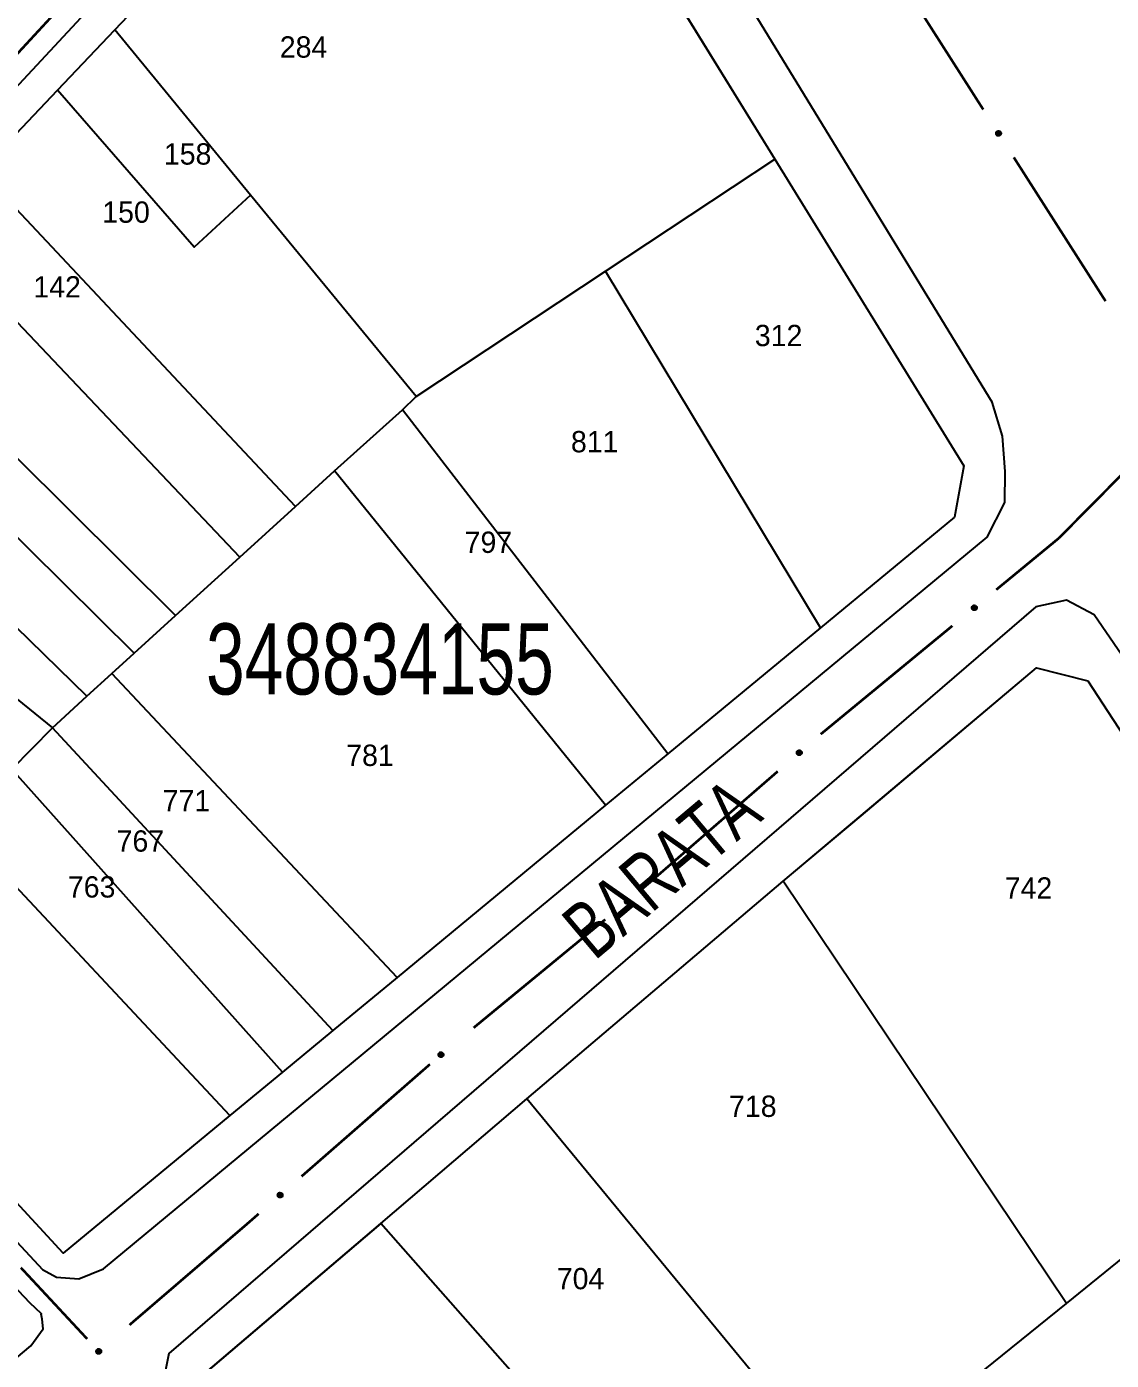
# Model space of a CAD drawing. Extents: x 199577 to 200882, y 4838726 to 4840156.
# Drawn here: x 200277.8 to 200354.1, y 4839594.4 to 4839688.2 of the extents above; entities that cross this region are included whole.
import ezdxf
from ezdxf.enums import TextEntityAlignment as Align

# ---------------------------------------------------------------- set-up
doc = ezdxf.new("R2010")
doc.units = 0
doc.header["$LTSCALE"] = 1.5
doc.header["$MEASUREMENT"] = 0
for name, color, linetype in [('CD_MALHA_LOTES', 7, 'CONTINUOUS'), ('CD_TXT_QUADRA', 2, 'CONTINUOUS'), ('RU-QUADRA', 210, 'CONTINUOUS'), ('SV-EIXO-RUA-PAV', 20, 'CONTINUOUS'), ('SV-RUA-PAVIM', 7, 'CONTINUOUS'), ('SV-TXT-RUA-PAV', 7, 'CONTINUOUS'), ('Th_NmrPorta', 1, 'CONTINUOUS')]:
    doc.layers.add(name, color=color, linetype=linetype)
doc.styles.add('ARIAL', font='ARIAL.SHX')

msp = doc.modelspace()

# ---------------------------------------------------------------- linework, layer by layer
at = {"layer": 'CD_MALHA_LOTES', "linetype": 'Continuous', "flags": 128}
for points in [[(200284, 4839688.02), (200307.2, 4839712.41), (200309.94, 4839712.18), (200330.44, 4839678.92)], [(200279.96, 4839683.78), (200284, 4839688.02)], [(200293.54, 4839676.4), (200284, 4839688.02)], [(200274.55, 4839678.08), (200279.96, 4839683.78)], [(200293.54, 4839676.4), (200289.58, 4839672.74), (200279.96, 4839683.78)], [(200318.51, 4839671.03), (200330.44, 4839678.92)], [(200330.44, 4839678.92), (200343.74, 4839657.34), (200343.09, 4839653.73), (200333.65, 4839645.93)], [(200296.71, 4839654.49), (200274.55, 4839678.08)], [(200305.19, 4839662.21), (200293.54, 4839676.4)], [(200292.79, 4839650.92), (200270.78, 4839674.12)], [(200305.19, 4839662.21), (200318.51, 4839671.03)], [(200333.65, 4839645.93), (200318.51, 4839671.03)], [(200288.26, 4839646.8), (200265.9, 4839668.99)], [(200285.35, 4839644.15), (200263.16, 4839666.11)], [(200282.03, 4839641.13), (200259.92, 4839662.7)], [(200304.24, 4839661.29), (200305.19, 4839662.21)], [(200299.45, 4839656.98), (200304.24, 4839661.29)], [(200322.91, 4839637.07), (200304.24, 4839661.29)], [(200296.71, 4839654.49), (200299.45, 4839656.98)], [(200318.53, 4839633.45), (200299.45, 4839656.98)], [(200292.79, 4839650.92), (200296.71, 4839654.49)], [(200288.26, 4839646.8), (200292.79, 4839650.92)], [(200285.35, 4839644.15), (200288.26, 4839646.8)], [(200333.65, 4839645.93), (200322.91, 4839637.07)], [(200283.78, 4839642.73), (200285.35, 4839644.15)], [(200331.03, 4839628.1), (200348.86, 4839643.12), (200352.46, 4839642.21), (200370.63, 4839614.33)], [(200282.03, 4839641.13), (200283.78, 4839642.73)], [(200303.85, 4839621.34), (200283.78, 4839642.73)], [(200279.6, 4839638.91), (200282.03, 4839641.13)], [(200277.11, 4839640.93), (200279.6, 4839638.91)], [(200276.75, 4839635.99), (200279.6, 4839638.91)], [(200299.33, 4839617.6), (200279.6, 4839638.91)], [(200322.91, 4839637.07), (200318.53, 4839633.45)], [(200295.79, 4839614.68), (200276.75, 4839635.99)], [(200318.53, 4839633.45), (200303.85, 4839621.34)], [(200292.08, 4839611.62), (200272.94, 4839632.07)], [(200312.98, 4839612.79), (200331.03, 4839628.1)], [(200350.95, 4839598.4), (200331.03, 4839628.1)], [(200292.08, 4839611.62), (200280.36, 4839601.94), (200262.46, 4839621.33)], [(200303.85, 4839621.34), (200299.33, 4839617.6)], [(200299.33, 4839617.6), (200295.79, 4839614.68)], [(200295.79, 4839614.68), (200292.08, 4839611.62)], [(200350.95, 4839598.4), (200370.63, 4839614.33)], [(200302.7, 4839604.03), (200312.98, 4839612.79)], [(200335.28, 4839585.73), (200312.98, 4839612.79)], [(200302.7, 4839604.03), (200289.76, 4839593), (200300.95, 4839581.48)], [(200313.38, 4839591.91), (200302.7, 4839604.03)], [(200341.95, 4839591.12), (200350.95, 4839598.4)]]:
    msp.add_lwpolyline(points, dxfattribs=at)
at = {"layer": 'RU-QUADRA', "linetype": 'Continuous', "flags": 128}
msp.add_lwpolyline([(200274.55, 4839678.08), (200279.96, 4839683.78), (200284, 4839688.02), (200307.2, 4839712.41), (200309.94, 4839712.18), (200322.96, 4839691.06), (200330.44, 4839678.92), (200343.74, 4839657.34), (200343.09, 4839653.73), (200333.65, 4839645.93), (200322.91, 4839637.07), (200318.53, 4839633.45), (200303.85, 4839621.34), (200299.33, 4839617.6), (200295.79, 4839614.68), (200292.08, 4839611.62), (200280.36, 4839601.94), (200262.46, 4839621.33)], dxfattribs=at)
msp.add_lwpolyline([(200289.76, 4839593), (200302.7, 4839604.03), (200312.98, 4839612.79), (200331.03, 4839628.1), (200336.51, 4839632.72), (200348.86, 4839643.12), (200352.46, 4839642.21), (200370.63, 4839614.33), (200387.57, 4839587.61), (200366.57, 4839567.4), (200361.51, 4839562.53), (200356.41, 4839557.62), (200350.76, 4839552.18), (200344.54, 4839546.2), (200339.71, 4839541.56), (200332.46, 4839549.03), (200328.86, 4839552.74), (200325.16, 4839556.54), (200321.41, 4839560.41), (200317.63, 4839564.3), (200313.74, 4839568.3), (200305.21, 4839577.09), (200300.95, 4839581.48)], close=True, dxfattribs=at)
at = {"layer": 'SV-EIXO-RUA-PAV', "const_width": 0.18}
for points in [[(200338.645533, 4839692.534145), (200345.100829, 4839682.418358)], [(200280.766975, 4839690.280557), (200275.340573, 4839684.402278)], [(200347.252594, 4839679.046428), (200353.707889, 4839668.930641)], [(200354.848327, 4839656.725431), (200350.62814, 4839652.460455)], [(200350.62814, 4839652.460455), (200350.41, 4839652.24)], [(200350.41, 4839652.24), (200346.017375, 4839648.623457)], [(200342.929339, 4839646.081011), (200333.665232, 4839638.453671)], [(200330.639515, 4839635.837516), (200321.57778, 4839627.970816)], [(200318.500769, 4839625.415339), (200309.235525, 4839617.789381)], [(200306.16646, 4839615.224571), (200297.127335, 4839607.331903)], [(200294.114293, 4839604.701014), (200293.361032, 4839604.043291)], [(200293.3, 4839603.99), (200285.018101, 4839596.87423)], [(200293.361032, 4839604.043291), (200293.3, 4839603.99)], [(200277.955928, 4839600.290982), (200277.38, 4839600.91)], [(200282.042924, 4839595.898208), (200277.955928, 4839600.290982)]]:
    msp.add_lwpolyline(points, dxfattribs=at)
at = {"layer": 'SV-EIXO-RUA-PAV'}
for points in [[(200346.192215, 4839680.91273), (200346.240117, 4839680.902858), (200346.279268, 4839680.884579), (200346.307533, 4839680.859934), (200346.326832, 4839680.831644), (200346.343316, 4839680.800478), (200346.353003, 4839680.765389), (200346.355127, 4839680.724063), (200346.345562, 4839680.675941), (200346.3242, 4839680.637066), (200346.301522, 4839680.608062), (200346.273181, 4839680.58624), (200346.242636, 4839680.570734), (200346.205855, 4839680.561877), (200346.163954, 4839680.560133), (200346.115799, 4839680.570923), (200346.07754, 4839680.589107), (200346.050826, 4839680.613662), (200346.029068, 4839680.642293), (200346.01262, 4839680.674313), (200346.00331, 4839680.708811), (200346.00163, 4839680.751002), (200346.012909, 4839680.79839), (200346.03061, 4839680.836757), (200346.054783, 4839680.863808), (200346.083453, 4839680.884595), (200346.114511, 4839680.901508), (200346.149378, 4839680.912714), (200346.192215, 4839680.91273)], [(200344.654248, 4839647.358576), (200344.650222, 4839647.309834), (200344.636793, 4839647.268765), (200344.615735, 4839647.237736), (200344.589977, 4839647.215168), (200344.561024, 4839647.195049), (200344.527358, 4839647.181204), (200344.48659, 4839647.174114), (200344.437666, 4839647.177811), (200344.3965, 4839647.194332), (200344.364974, 4839647.213349), (200344.339895, 4839647.238854), (200344.320821, 4839647.267307), (200344.307597, 4839647.302753), (200344.300816, 4839647.344138), (200344.305723, 4839647.393243), (200344.319164, 4839647.433415), (200344.34032, 4839647.462893), (200344.366121, 4839647.487943), (200344.395925, 4839647.508129), (200344.42905, 4839647.521529), (200344.470731, 4839647.528282), (200344.519133, 4839647.522796), (200344.559353, 4839647.509848), (200344.58912, 4839647.489111), (200344.613211, 4839647.463155), (200344.633744, 4839647.434361), (200344.649069, 4839647.401099), (200344.654248, 4839647.358576)], [(200332.330468, 4839637.159697), (200332.327715, 4839637.110866), (200332.315364, 4839637.069461), (200332.295124, 4839637.037892), (200332.269963, 4839637.014659), (200332.241546, 4839636.99379), (200332.208254, 4839636.979071), (200332.167684, 4839636.970919), (200332.11868, 4839636.973336), (200332.077097, 4839636.988776), (200332.045085, 4839637.006964), (200332.019349, 4839637.031805), (200331.999538, 4839637.059751), (200331.985392, 4839637.094839), (200331.977533, 4839637.136033), (200331.981156, 4839637.185249), (200331.993543, 4839637.225758), (200332.013922, 4839637.255779), (200332.039059, 4839637.281494), (200332.068326, 4839637.302452), (200332.10109, 4839637.316713), (200332.142581, 4839637.324551), (200332.19111, 4839637.320332), (200332.231654, 4839637.308438), (200332.261953, 4839637.288486), (200332.286712, 4839637.263168), (200332.30799, 4839637.23492), (200332.32418, 4839637.20207), (200332.330468, 4839637.159697)], [(200320.225869, 4839626.692647), (200320.221835, 4839626.643906), (200320.208401, 4839626.60284), (200320.187337, 4839626.571813), (200320.161576, 4839626.549249), (200320.13262, 4839626.529134), (200320.098952, 4839626.515294), (200320.058182, 4839626.508211), (200320.009259, 4839626.511915), (200319.968096, 4839626.528442), (200319.936573, 4839626.547464), (200319.911498, 4839626.572972), (200319.892428, 4839626.601429), (200319.879209, 4839626.636876), (200319.872434, 4839626.678263), (200319.877349, 4839626.727366), (200319.890795, 4839626.767536), (200319.911956, 4839626.797011), (200319.93776, 4839626.822058), (200319.967568, 4839626.84224), (200320.000695, 4839626.855634), (200320.042377, 4839626.862381), (200320.090778, 4839626.856888), (200320.130996, 4839626.843934), (200320.16076, 4839626.823192), (200320.184847, 4839626.797233), (200320.205375, 4839626.768436), (200320.220696, 4839626.735171), (200320.225869, 4839626.692647)], [(200307.120631, 4839615.911583), (200307.118019, 4839615.862744), (200307.105787, 4839615.821304), (200307.085637, 4839615.789677), (200307.060543, 4839615.766372), (200307.032186, 4839615.745422), (200306.998936, 4839615.730607), (200306.95839, 4839615.722339), (200306.90938, 4839615.724615), (200306.867752, 4839615.739936), (200306.835688, 4839615.758032), (200306.809881, 4839615.782799), (200306.78999, 4839615.810688), (200306.775743, 4839615.845735), (200306.767766, 4839615.886906), (200306.771247, 4839615.936132), (200306.783518, 4839615.976677), (200306.803811, 4839616.006756), (200306.828875, 4839616.032544), (200306.858081, 4839616.053585), (200306.890804, 4839616.06794), (200306.932272, 4839616.075897), (200306.980813, 4839616.071817), (200307.021391, 4839616.06004), (200307.051747, 4839616.040175), (200307.076579, 4839616.014928), (200307.097938, 4839615.986742), (200307.114222, 4839615.953938), (200307.120631, 4839615.911583)], [(200295.801445, 4839606.028041), (200295.798833, 4839605.979202), (200295.786601, 4839605.937762), (200295.766451, 4839605.906135), (200295.741357, 4839605.88283), (200295.713, 4839605.86188), (200295.67975, 4839605.847065), (200295.639203, 4839605.838797), (200295.590193, 4839605.841074), (200295.548565, 4839605.856394), (200295.516502, 4839605.87449), (200295.490694, 4839605.899257), (200295.470804, 4839605.927146), (200295.456557, 4839605.962193), (200295.448579, 4839606.003364), (200295.452061, 4839606.052591), (200295.464332, 4839606.093135), (200295.484625, 4839606.123214), (200295.509688, 4839606.149002), (200295.538895, 4839606.170044), (200295.571618, 4839606.184398), (200295.613086, 4839606.192356), (200295.661627, 4839606.188275), (200295.702205, 4839606.176498), (200295.732561, 4839606.156633), (200295.757393, 4839606.131386), (200295.778752, 4839606.1032), (200295.795036, 4839606.070396), (200295.801445, 4839606.028041)], [(200282.877277, 4839594.839824), (200282.82838, 4839594.840894), (200282.786575, 4839594.851812), (200282.754328, 4839594.870954), (200282.730243, 4839594.8953), (200282.708408, 4839594.922982), (200282.692551, 4839594.955748), (200282.683008, 4839594.996013), (200282.683736, 4839595.04507), (200282.697736, 4839595.087161), (200282.714811, 4839595.11978), (200282.738751, 4839595.146356), (200282.765998, 4839595.167117), (200282.800578, 4839595.182462), (200282.841477, 4839595.191735), (200282.890789, 4839595.189809), (200282.931701, 4839595.178824), (200282.962405, 4839595.15949), (200282.988971, 4839595.135253), (200283.010924, 4839595.106725), (200283.026304, 4839595.074471), (200283.035566, 4839595.033275), (200283.033019, 4839594.98463), (200283.022529, 4839594.9437), (200283.003631, 4839594.912732), (200282.979181, 4839594.887116), (200282.951683, 4839594.864878), (200282.919409, 4839594.847567), (200282.877277, 4839594.839824)], [(200283.040819, 4839595.028154), (200283.03728, 4839594.979374), (200283.024264, 4839594.938173), (200283.003518, 4839594.906934), (200282.977987, 4839594.884109), (200282.949237, 4839594.863701), (200282.915712, 4839594.849519), (200282.875016, 4839594.842022), (200282.826058, 4839594.845228), (200282.784728, 4839594.861335), (200282.753014, 4839594.880037), (200282.727681, 4839594.905289), (200282.708323, 4839594.933549), (200282.694743, 4839594.968861), (200282.687548, 4839595.010176), (200282.691963, 4839595.059327), (200282.705001, 4839595.099632), (200282.725861, 4839595.129321), (200282.751409, 4839595.154628), (200282.78101, 4839595.175112), (200282.813999, 4839595.188843), (200282.85561, 4839595.196012), (200282.904065, 4839595.191012), (200282.944412, 4839595.178467), (200282.974386, 4839595.158029), (200282.998735, 4839595.132316), (200283.019555, 4839595.10373), (200283.035214, 4839595.070623), (200283.040819, 4839595.028154)]]:
    msp.add_lwpolyline(points, close=True, dxfattribs=at)
for points in [[(200346.00163, 4839680.751002), (200346.163954, 4839680.560133)], [(200346.00331, 4839680.708811), (200346.115799, 4839680.570923)], [(200346.007438, 4839680.726545), (200346.135312, 4839680.571818)], [(200346.010625, 4839680.772282), (200346.182836, 4839680.563296)], [(200346.010836, 4839680.688245), (200346.092806, 4839680.58516)], [(200346.01262, 4839680.674313), (200346.07754, 4839680.589107)], [(200346.012909, 4839680.79839), (200346.205855, 4839680.561877)], [(200346.022083, 4839680.815205), (200346.220817, 4839680.569728)], [(200346.03061, 4839680.836757), (200346.242636, 4839680.570734)], [(200346.043915, 4839680.846943), (200346.255862, 4839680.580761)], [(200346.054783, 4839680.863808), (200346.273181, 4839680.58624)], [(200346.070152, 4839680.871779), (200346.284203, 4839680.597228)], [(200346.083453, 4839680.884595), (200346.301522, 4839680.608062)], [(200346.101943, 4839680.890448), (200346.311688, 4839680.627717)], [(200346.114511, 4839680.901508), (200346.3242, 4839680.637066)], [(200346.13437, 4839680.903047), (200346.332787, 4839680.660605)], [(200346.149378, 4839680.912714), (200346.345562, 4839680.675941)], [(200346.169733, 4839680.911046), (200346.346863, 4839680.701961)], [(200346.192215, 4839680.91273), (200346.355127, 4839680.724063)], [(200346.218089, 4839680.906293), (200346.349732, 4839680.750734)], [(200346.240117, 4839680.902858), (200346.353003, 4839680.765389)], [(200346.26248, 4839680.892534), (200346.342566, 4839680.789865)], [(200346.279268, 4839680.884579), (200346.343316, 4839680.800478)], [(200344.470731, 4839647.528282), (200344.300816, 4839647.344138)], [(200344.42905, 4839647.521529), (200344.305723, 4839647.393243)], [(200344.49294, 4839647.521917), (200344.306231, 4839647.325776)], [(200344.519133, 4839647.522796), (200344.307597, 4839647.302753)], [(200344.447152, 4839647.519568), (200344.308963, 4839647.37398)], [(200344.409541, 4839647.51158), (200344.317086, 4839647.417785)], [(200344.536931, 4839647.515716), (200344.317193, 4839647.288846)], [(200344.395925, 4839647.508129), (200344.319164, 4839647.433415)], [(200344.559353, 4839647.509848), (200344.320821, 4839647.267307)], [(200344.571069, 4839647.497867), (200344.332369, 4839647.255386)], [(200344.58912, 4839647.489111), (200344.339895, 4839647.238854)], [(200344.598886, 4839647.474815), (200344.352131, 4839647.229237)], [(200344.613211, 4839647.463155), (200344.364974, 4839647.213349)], [(200344.621249, 4839647.445505), (200344.385711, 4839647.205626)], [(200344.633744, 4839647.434361), (200344.3965, 4839647.194332)], [(200344.637665, 4839647.414833), (200344.420902, 4839647.188644)], [(200344.649069, 4839647.401099), (200344.437666, 4839647.177811)], [(200344.649867, 4839647.380691), (200344.463653, 4839647.179655)], [(200344.654248, 4839647.358576), (200344.48659, 4839647.174114)], [(200344.650976, 4839647.332115), (200344.512416, 4839647.182685)], [(200344.650222, 4839647.309834), (200344.527358, 4839647.181204)], [(200344.642668, 4839647.286389), (200344.550398, 4839647.194515)], [(200344.636793, 4839647.268765), (200344.561024, 4839647.195049)], [(200332.142581, 4839637.324551), (200331.977533, 4839637.136033)], [(200332.10109, 4839637.316713), (200331.981156, 4839637.185249)], [(200332.164948, 4839637.318769), (200331.983426, 4839637.117818)], [(200332.119237, 4839637.315225), (200331.984898, 4839637.166077)], [(200332.19111, 4839637.320332), (200331.985392, 4839637.094839)], [(200332.081848, 4839637.306257), (200331.991873, 4839637.210079)], [(200332.068326, 4839637.302452), (200331.993543, 4839637.225758)], [(200332.209086, 4839637.313719), (200331.995349, 4839637.081187)], [(200332.231654, 4839637.308438), (200331.999538, 4839637.059751)], [(200332.243678, 4839637.296768), (200332.011394, 4839637.048135)], [(200332.261953, 4839637.288486), (200332.019349, 4839637.031805)], [(200332.272088, 4839637.27445), (200332.031832, 4839637.022511)], [(200332.286712, 4839637.263168), (200332.045085, 4839637.006964)], [(200332.29521, 4839637.245734), (200332.066016, 4839636.999785)], [(200332.30799, 4839637.23492), (200332.077097, 4839636.988776)], [(200332.312421, 4839637.215501), (200332.101639, 4839636.983729)], [(200332.32418, 4839637.20207), (200332.11868, 4839636.973336)], [(200332.32551, 4839637.18169), (200332.14461, 4839636.975859)], [(200332.330468, 4839637.159697), (200332.167684, 4839636.970919)], [(200332.327888, 4839637.133159), (200332.193277, 4839636.980161)], [(200332.327715, 4839637.110866), (200332.208254, 4839636.979071)], [(200332.320776, 4839637.087232), (200332.230938, 4839636.992979)], [(200332.315364, 4839637.069461), (200332.241546, 4839636.99379)], [(200320.042377, 4839626.862381), (200319.872434, 4839626.678263)], [(200320.000695, 4839626.855634), (200319.877349, 4839626.727366)], [(200320.064585, 4839626.856013), (200319.877847, 4839626.659899)], [(200320.090778, 4839626.856888), (200319.879209, 4839626.636876)], [(200320.018796, 4839626.853671), (200319.880586, 4839626.708103)], [(200319.981184, 4839626.845688), (200319.888715, 4839626.751906)], [(200320.108575, 4839626.849805), (200319.888803, 4839626.622968)], [(200319.967568, 4839626.84224), (200319.890795, 4839626.767536)], [(200320.130996, 4839626.843934), (200319.892428, 4839626.601429)], [(200320.14271, 4839626.831951), (200319.903975, 4839626.589506)], [(200320.16076, 4839626.823192), (200319.911498, 4839626.572972)], [(200320.170523, 4839626.808894), (200319.923733, 4839626.563353)], [(200320.184847, 4839626.797233), (200319.936573, 4839626.547464)], [(200320.192883, 4839626.779581), (200319.957308, 4839626.539737)], [(200320.205375, 4839626.768436), (200319.968096, 4839626.528442)], [(200320.209294, 4839626.748907), (200319.992497, 4839626.522751)], [(200320.220696, 4839626.735171), (200320.009259, 4839626.511915)], [(200320.221491, 4839626.714764), (200320.035247, 4839626.513755)], [(200320.225869, 4839626.692647), (200320.058182, 4839626.508211)], [(200320.222593, 4839626.666187), (200320.08401, 4839626.516778)], [(200320.221835, 4839626.643906), (200320.098952, 4839626.515294)], [(200320.214277, 4839626.620463), (200320.121994, 4839626.528602)], [(200320.208401, 4839626.60284), (200320.13262, 4839626.529134)], [(200306.932272, 4839616.075897), (200306.767766, 4839615.886906)], [(200306.890804, 4839616.06794), (200306.771247, 4839615.936132)], [(200306.954656, 4839616.070179), (200306.773711, 4839615.868708)], [(200306.908955, 4839616.066504), (200306.775045, 4839615.916972)], [(200306.980813, 4839616.071817), (200306.775743, 4839615.845735)], [(200306.871592, 4839616.057429), (200306.781894, 4839615.960993)], [(200306.858081, 4839616.053585), (200306.783518, 4839615.976677)], [(200306.998808, 4839616.065256), (200306.785739, 4839615.832112)], [(200307.021391, 4839616.06004), (200306.78999, 4839615.810688)], [(200307.033449, 4839616.048404), (200306.801879, 4839615.799106)], [(200307.051747, 4839616.040175), (200306.809881, 4839615.782799)], [(200307.061922, 4839616.026168), (200306.82239, 4839615.77354)], [(200307.076579, 4839616.014928), (200306.835688, 4839615.758032)], [(200307.085126, 4839615.997518), (200306.85664, 4839615.750913)], [(200307.097938, 4839615.986742), (200306.867752, 4839615.739936)], [(200307.102424, 4839615.967335), (200306.892308, 4839615.734959)], [(200307.114222, 4839615.953938), (200306.90938, 4839615.724615)], [(200307.115611, 4839615.933562), (200306.935302, 4839615.727212)], [(200307.120631, 4839615.911583), (200306.95839, 4839615.722339)], [(200307.118127, 4839615.885038), (200306.983956, 4839615.731654)], [(200307.118019, 4839615.862744), (200306.998936, 4839615.730607)], [(200307.111148, 4839615.839091), (200307.02158, 4839615.74458)], [(200307.105787, 4839615.821304), (200307.032186, 4839615.745422)], [(200295.613086, 4839606.192356), (200295.448579, 4839606.003364)], [(200295.571618, 4839606.184398), (200295.452061, 4839606.052591)], [(200295.63547, 4839606.186638), (200295.454525, 4839605.985167)], [(200295.589769, 4839606.182963), (200295.455859, 4839606.03343)], [(200295.661627, 4839606.188275), (200295.456557, 4839605.962193)], [(200295.552406, 4839606.173888), (200295.462708, 4839606.077451)], [(200295.538895, 4839606.170044), (200295.464332, 4839606.093135)], [(200295.679622, 4839606.181714), (200295.466553, 4839605.94857)], [(200295.702205, 4839606.176498), (200295.470804, 4839605.927146)], [(200295.714263, 4839606.164862), (200295.482692, 4839605.915564)], [(200295.732561, 4839606.156633), (200295.490694, 4839605.899257)], [(200295.742736, 4839606.142626), (200295.503204, 4839605.889999)], [(200295.757393, 4839606.131386), (200295.516502, 4839605.87449)], [(200295.76594, 4839606.113977), (200295.537454, 4839605.867371)], [(200295.778752, 4839606.1032), (200295.548565, 4839605.856394)], [(200295.783238, 4839606.083793), (200295.573122, 4839605.851417)], [(200295.795036, 4839606.070396), (200295.590193, 4839605.841074)], [(200295.796424, 4839606.05002), (200295.616116, 4839605.84367)], [(200295.801445, 4839606.028041), (200295.639203, 4839605.838797)], [(200295.798941, 4839606.001496), (200295.66477, 4839605.848113)], [(200295.798833, 4839605.979202), (200295.67975, 4839605.847065)], [(200295.791962, 4839605.955549), (200295.702394, 4839605.861038)], [(200295.786601, 4839605.937762), (200295.713, 4839605.86188)], [(200282.85561, 4839595.196012), (200282.687548, 4839595.010176)], [(200282.813999, 4839595.188843), (200282.691963, 4839595.059327)], [(200282.877882, 4839595.189871), (200282.693147, 4839594.991869)], [(200282.904065, 4839595.191012), (200282.694743, 4839594.968861)], [(200282.832119, 4839595.187063), (200282.695396, 4839595.040098)], [(200282.794591, 4839595.178699), (200282.703079, 4839595.083982)], [(200282.921933, 4839595.18411), (200282.704479, 4839594.955051)], [(200282.78101, 4839595.175112), (200282.705001, 4839595.099632)], [(200282.944412, 4839595.178467), (200282.708323, 4839594.933549)], [(200282.979181, 4839594.887116), (200282.714811, 4839595.11978)], [(200282.956247, 4839595.166605), (200282.71999, 4839594.921744)], [(200282.974386, 4839595.158029), (200282.727681, 4839594.905289)], [(200282.989952, 4839594.90212), (200282.729892, 4839595.13356)], [(200283.003631, 4839594.912732), (200282.738751, 4839595.146356)], [(200282.984294, 4839595.143832), (200282.740012, 4839594.895794)], [(200282.998735, 4839595.132316), (200282.753014, 4839594.880037)], [(200283.011279, 4839594.931281), (200282.754797, 4839595.154869)], [(200283.022529, 4839594.9437), (200282.765998, 4839595.167117)], [(200283.00695, 4839595.114748), (200282.773827, 4839594.872521)], [(200283.027029, 4839594.966436), (200282.787278, 4839595.172042)], [(200283.033019, 4839594.98463), (200282.800578, 4839595.182462)], [(200283.030557, 4839595.010722), (200282.823476, 4839595.185219)], [(200283.035566, 4839595.033275), (200282.841477, 4839595.191735)], [(200283.025442, 4839595.056284), (200282.871758, 4839595.185409)], [(200283.026304, 4839595.074471), (200282.890789, 4839595.189809)], [(200283.015192, 4839595.093342), (200282.915973, 4839595.179952)], [(200283.010924, 4839595.106725), (200282.931701, 4839595.178824)], [(200282.877277, 4839594.839824), (200282.683008, 4839594.996013)], [(200282.919409, 4839594.847567), (200282.683736, 4839595.04507)], [(200282.899087, 4839594.845536), (200282.68715, 4839595.019243)], [(200282.82838, 4839594.840894), (200282.692551, 4839594.955748)], [(200282.850666, 4839594.841489), (200282.693125, 4839594.970753)], [(200282.932427, 4839594.859782), (200282.693536, 4839595.06246)], [(200282.951683, 4839594.864878), (200282.697736, 4839595.087161)], [(200282.804522, 4839594.847015), (200282.707232, 4839594.933556)], [(200282.96205, 4839594.878023), (200282.708356, 4839595.098614)], [(200282.786575, 4839594.851812), (200282.708408, 4839594.922982)], [(200283.019555, 4839595.10373), (200282.784728, 4839594.861335)], [(200283.023672, 4839595.084242), (200282.809186, 4839594.855893)], [(200283.035214, 4839595.070623), (200282.826058, 4839594.845228)], [(200283.036216, 4839595.050224), (200282.852025, 4839594.847332)], [(200283.040819, 4839595.028154), (200282.875016, 4839594.842022)], [(200283.037811, 4839595.001661), (200282.900755, 4839594.850851)], [(200283.03728, 4839594.979374), (200282.915712, 4839594.849519)], [(200283.029962, 4839594.955855), (200282.938617, 4839594.86306)], [(200283.024264, 4839594.938173), (200282.949237, 4839594.863701)]]:
    msp.add_lwpolyline(points, dxfattribs=at)
at = {"layer": 'SV-RUA-PAVIM', "linetype": 'Continuous'}
for points in [[(200241.1, 4839645.32, 12.29), (200240.38, 4839643.87, 12.29), (200240.37, 4839642.27, 12.29), (200278.9, 4839600.79, 12.29), (200279.89, 4839600.25, 12.29), (200281.45, 4839600.12, 12.29), (200283.19, 4839600.82, 12.42), (200345.37, 4839652.33, 11.52), (200346.62, 4839654.76, 11.67), (200346.65, 4839656.95, 11.67), (200346.46, 4839659.42, 11.67), (200345.72, 4839661.83, 12.04), (200312.94, 4839715.49, 12.02), (200310.97, 4839716.34, 12.02), (200308.68, 4839716.33, 12.02), (200306.52, 4839715.69, 12.02)], [(200333.87, 4839543.86, 13.27), (200337.7, 4839539.93, 13.27), (200337.98, 4839539.84, 13.27), (200338.98, 4839539.71, 13.27), (200339.98, 4839539.57, 13.27), (200386.49, 4839583.29, 13.28), (200387.71, 4839584.58, 13.28), (200388.55, 4839585.56, 13.28), (200390.43, 4839588.54, 13.28), (200389.99, 4839591.08, 13.28), (200379.5, 4839608.08, 13.28), (200352.9, 4839646.86, 12.94), (200350.97, 4839647.89, 12.94), (200348.81, 4839647.41, 12.94), (200287.78, 4839594.87, 12.93), (200287.4, 4839592.88, 12.93), (200287.54, 4839591.3, 12.93)]]:
    msp.add_polyline3d(points, close=True, dxfattribs=at)
msp.add_polyline3d([(200206.81, 4839535.47, 13.03), (200278.07, 4839595.42, 13.11), (200278.09, 4839595.42, 13.11), (200278.95, 4839596.6, 13.11), (200278.87, 4839597.29, 13.11), (200278.81, 4839597.64, 13.11), (200278.83, 4839597.66, 13.11), (200278, 4839598.43, 13.11), (200253.04, 4839624.88, 13.11)], dxfattribs=at)

# ---------------------------------------------------------------- texts
at = {"layer": 'CD_TXT_QUADRA', "style": 'ARIAL', "width": 0.7}
msp.add_text('348834155', height=5, dxfattribs=at).set_placement((200290.41, 4839641.25))
at = {"layer": 'SV-TXT-RUA-PAV', "style": 'ARIAL', "width": 0.7}
msp.add_text('BARATA', height=4, rotation=40, dxfattribs=at).set_placement((200317.75, 4839622.47))
at = {"layer": 'Th_NmrPorta', "color": 1}
for s, p in [('284', (200295.598007, 4839686.818758)), ('158', (200287.439912, 4839679.289426)), ('150', (200283.106739, 4839675.197818)), ('142', (200278.256739, 4839669.937818)), ('312', (200329.02676, 4839666.513103)), ('811', (200316.08676, 4839659.043103)), ('797', (200308.60676, 4839651.963103)), ('781', (200300.274978, 4839636.968896)), ('771', (200287.356739, 4839633.767818)), ('767', (200284.116739, 4839630.937818)), ('763', (200280.686739, 4839627.707818)), ('742', (200346.611366, 4839627.630857)), ('718', (200327.211366, 4839612.270857)), ('704', (200315.091366, 4839600.140857))]:
    msp.add_text(s, height=1.5, dxfattribs=at).set_placement(p, align=Align.MIDDLE_LEFT)

doc.saveas('drawing.dxf')
